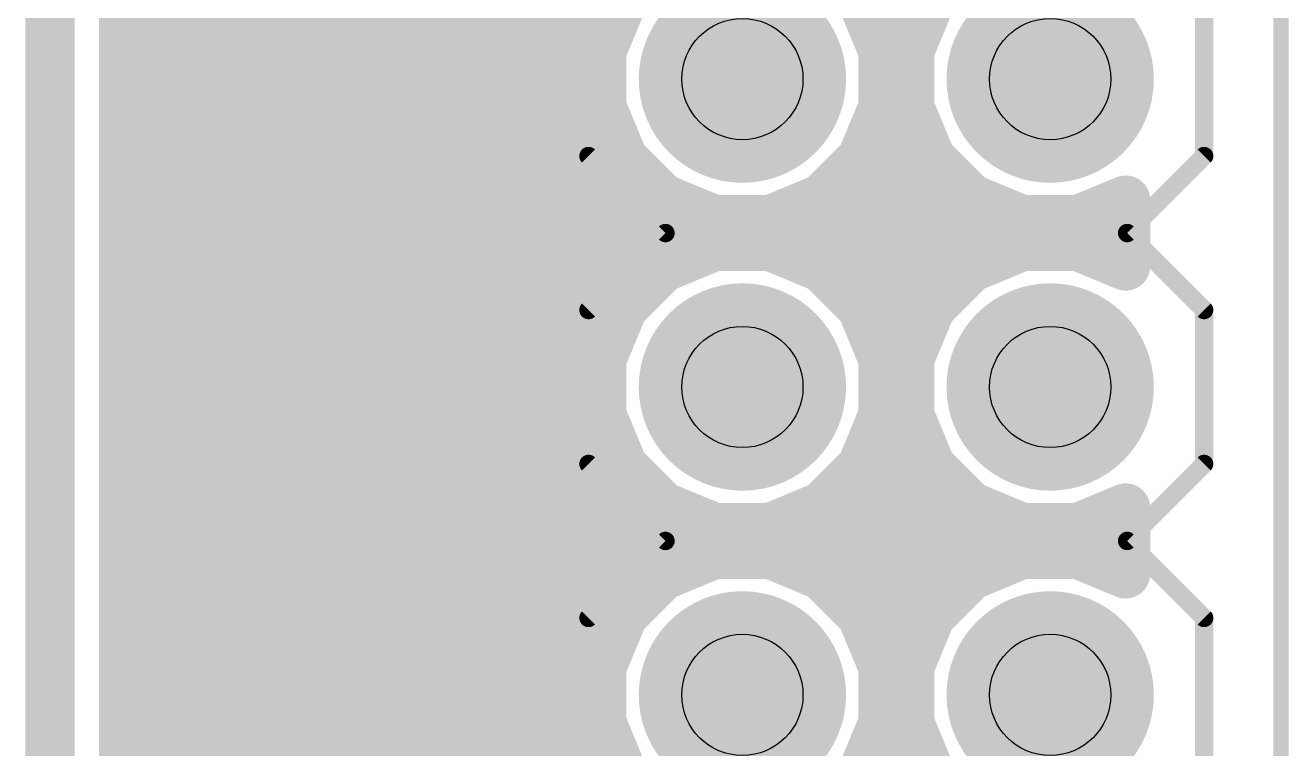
# Model space of a CAD drawing. Extents: x -0.1 to 54.7, y 0 to 86.4.
# Drawn here: x 44.25 to 54.67, y 64.33 to 70.29 of the extents above; entities that cross this region are included whole.
import ezdxf

# ---------------------------------------------------------------- set-up
doc = ezdxf.new("R2010")
doc.units = 0
for name, color, linetype in [('1', 22, 'CONTINUOUS'), ('16', 175, 'CONTINUOUS'), ('17', 82, 'CONTINUOUS'), ('20', 7, 'CONTINUOUS'), ('21', 253, 'CONTINUOUS'), ('29', 253, 'CONTINUOUS'), ('30', 253, 'CONTINUOUS'), ('44', 253, 'CONTINUOUS'), ('51', 253, 'CONTINUOUS')]:
    doc.layers.add(name, color=color, linetype=linetype)

# ---------------------------------------------------------------- blocks, each defined once
blk = doc.blocks.new('RECT')
blk.add_solid([(-0.5, -0.5), (0.5, -0.5), (-0.5, 0.5), (0.5, 0.5)])
blk = doc.blocks.new('ROUNDP')
at = {"const_width": 0.5}
blk.add_lwpolyline([(0, -0.25, 1), (0, 0.25, 1), (0, -0.25)], format="xyb", dxfattribs=at)

msp = doc.modelspace()

# ---------------------------------------------------------------- linework, layer by layer
at = {"layer": '1', "const_width": 0.4064}
for points in [[(46.3296, 49.7825), (46.3296, 76.3213)], [(44.45, 48.26), (44.45, 76.2)], [(45.72, 76.2), (45.72, 49.53)], [(49.1813, 70.5073), (49.0046, 70.0808)], [(51.3254, 70.0808), (51.1487, 70.5073)], [(51.7213, 70.5073), (51.5446, 70.0808)], [(46.3296, 70.3072), (49.0984, 70.3072)], [(51.2316, 70.3072), (51.6384, 70.3072)], [(49.0046, 70.0808), (49.0046, 69.6192)], [(51.3254, 69.6192), (51.3254, 70.0808)], [(51.5446, 70.0808), (51.5446, 69.6192)], [(46.3296, 69.9008), (49.0046, 69.9008)], [(51.3254, 69.9008), (51.5446, 69.9008)], [(49.0046, 69.6192), (49.1813, 69.1927)], [(51.1487, 69.1927), (51.3254, 69.6192)], [(51.5446, 69.6192), (51.7213, 69.1927)], [(46.3296, 69.4944), (49.0563, 69.4944)], [(51.2737, 69.4944), (51.5963, 69.4944)], [(49.1813, 69.1927), (49.5077, 68.8663)], [(50.8223, 68.8663), (51.1487, 69.1927)], [(51.7213, 69.1927), (52.0477, 68.8663)], [(46.3296, 69.088), (49.2859, 69.088)], [(51.0441, 69.088), (51.8259, 69.088)], [(49.5077, 68.8663), (49.9342, 68.6896)], [(50.3958, 68.6896), (50.8223, 68.8663)], [(52.0477, 68.8663), (52.4742, 68.6896)], [(52.9358, 68.6896), (53.3273, 68.8518)], [(53.3273, 68.8518), (53.3273, 68.3082)], [(46.3296, 68.6816), (53.3273, 68.6816)], [(49.9342, 68.6896), (50.3958, 68.6896)], [(52.4742, 68.6896), (52.9358, 68.6896)], [(49.9342, 68.4704), (49.5077, 68.2937)], [(50.3958, 68.4704), (49.9342, 68.4704)], [(50.8223, 68.2937), (50.3958, 68.4704)], [(52.4742, 68.4704), (52.0477, 68.2937)], [(52.9358, 68.4704), (52.4742, 68.4704)], [(53.3273, 68.3082), (52.9358, 68.4704)], [(46.3296, 68.2752), (49.4891, 68.2752)], [(49.5077, 68.2937), (49.1813, 67.9673)], [(51.1487, 67.9673), (50.8223, 68.2937)], [(50.8409, 68.2752), (52.0291, 68.2752)], [(52.0477, 68.2937), (51.7213, 67.9673)], [(49.1813, 67.9673), (49.0046, 67.5408)], [(51.3254, 67.5408), (51.1487, 67.9673)], [(51.7213, 67.9673), (51.5446, 67.5408)], [(46.3296, 67.8688), (49.1405, 67.8688)], [(51.1895, 67.8688), (51.6805, 67.8688)], [(49.0046, 67.5408), (49.0046, 67.0792)], [(51.3254, 67.0792), (51.3254, 67.5408)], [(51.5446, 67.5408), (51.5446, 67.0792)], [(46.3296, 67.4624), (49.0046, 67.4624)], [(51.3254, 67.4624), (51.5446, 67.4624)], [(46.3296, 67.056), (49.0142, 67.056)], [(49.0046, 67.0792), (49.1813, 66.6527)], [(51.1487, 66.6527), (51.3254, 67.0792)], [(51.3158, 67.056), (51.5542, 67.056)], [(51.5446, 67.0792), (51.7213, 66.6527)], [(46.3296, 66.6496), (49.1843, 66.6496)], [(49.1813, 66.6527), (49.5077, 66.3263)], [(50.8223, 66.3263), (51.1487, 66.6527)], [(51.1457, 66.6496), (51.7243, 66.6496)], [(51.7213, 66.6527), (52.0477, 66.3263)], [(49.5077, 66.3263), (49.9342, 66.1496)], [(50.3958, 66.1496), (50.8223, 66.3263)], [(52.0477, 66.3263), (52.4742, 66.1496)], [(46.3296, 66.2432), (49.7082, 66.2432)], [(50.6218, 66.2432), (52.2482, 66.2432)], [(52.9358, 66.1496), (53.3273, 66.3118)], [(53.1618, 66.2432), (53.3273, 66.2432)], [(53.3273, 66.3118), (53.3273, 65.7682)], [(49.9342, 66.1496), (50.3958, 66.1496)], [(52.4742, 66.1496), (52.9358, 66.1496)], [(49.9342, 65.9304), (49.5077, 65.7537)], [(50.3958, 65.9304), (49.9342, 65.9304)], [(50.8223, 65.7537), (50.3958, 65.9304)], [(52.4742, 65.9304), (52.0477, 65.7537)], [(52.9358, 65.9304), (52.4742, 65.9304)], [(53.3273, 65.7682), (52.9358, 65.9304)], [(46.3296, 65.8368), (49.7082, 65.8368)], [(50.6218, 65.8368), (52.2482, 65.8368)], [(53.1618, 65.8368), (53.3273, 65.8368)], [(49.5077, 65.7537), (49.1813, 65.4273)], [(51.1487, 65.4273), (50.8223, 65.7537)], [(52.0477, 65.7537), (51.7213, 65.4273)], [(46.3296, 65.4304), (49.1843, 65.4304)], [(49.1813, 65.4273), (49.0046, 65.0008)], [(51.1457, 65.4304), (51.7243, 65.4304)], [(51.3254, 65.0008), (51.1487, 65.4273)], [(51.7213, 65.4273), (51.5446, 65.0008)], [(46.3296, 65.024), (49.0142, 65.024)], [(49.0046, 65.0008), (49.0046, 64.5392)], [(51.3158, 65.024), (51.5542, 65.024)], [(51.3254, 64.5392), (51.3254, 65.0008)], [(51.5446, 65.0008), (51.5446, 64.5392)], [(46.3296, 64.6176), (49.0046, 64.6176)], [(51.3254, 64.6176), (51.5446, 64.6176)], [(49.0046, 64.5392), (49.1813, 64.1127)], [(51.1487, 64.1127), (51.3254, 64.5392)], [(51.5446, 64.5392), (51.7213, 64.1127)], [(46.3296, 64.2112), (49.1405, 64.2112)], [(51.1895, 64.2112), (51.6805, 64.2112)]]:
    msp.add_lwpolyline(points, dxfattribs=at)
at = {"layer": '1', "const_width": 0.2032}
for points in [[(46.3296, 70.4088, 1), (46.3296, 70.2056)], [(49.0984, 70.2056, 1), (49.0984, 70.4088)], [(51.2316, 70.4088, 1), (51.2316, 70.2056)], [(51.6384, 70.2056, 1), (51.6384, 70.4088)], [(49.1062, 70.0808, 1), (48.903, 70.0808)], [(51.427, 70.0808, 1), (51.2238, 70.0808)], [(51.6462, 70.0808, 1), (51.443, 70.0808)], [(48.9107, 70.1197, 1), (49.0985, 70.0419)], [(51.2315, 70.0419, 1), (51.4193, 70.1197)], [(51.4507, 70.1197, 1), (51.6385, 70.0419)], [(46.3296, 70.0024, 1), (46.3296, 69.7992)], [(49.0046, 69.7992, 1), (49.0046, 70.0024)], [(51.3254, 70.0024, 1), (51.3254, 69.7992)], [(51.5446, 69.7992, 1), (51.5446, 70.0024)], [(49.0985, 69.6581, 1), (48.9107, 69.5803)], [(51.4193, 69.5803, 1), (51.2315, 69.6581)], [(51.6385, 69.6581, 1), (51.4507, 69.5803)], [(46.3296, 69.596, 1), (46.3296, 69.3928)], [(48.903, 69.6192, 1), (49.1062, 69.6192)], [(49.0563, 69.3928, 1), (49.0563, 69.596)], [(51.2737, 69.596, 1), (51.2737, 69.3928)], [(51.2238, 69.6192, 1), (51.427, 69.6192)], [(51.443, 69.6192, 1), (51.6462, 69.6192)], [(51.5963, 69.3928, 1), (51.5963, 69.596)], [(49.2531, 69.2645, 1), (49.1094, 69.1208)], [(51.2206, 69.1208, 1), (51.0769, 69.2645)], [(51.7931, 69.2645, 1), (51.6494, 69.1208)], [(46.3296, 69.1896, 1), (46.3296, 68.9864)], [(49.0874, 69.1538, 1), (49.2751, 69.2316)], [(49.2859, 68.9864, 1), (49.2859, 69.1896)], [(51.0441, 69.1896, 1), (51.0441, 68.9864)], [(51.0549, 69.2316, 1), (51.2426, 69.1538)], [(51.6274, 69.1538, 1), (51.8151, 69.2316)], [(51.8259, 68.9864, 1), (51.8259, 69.1896)], [(49.5466, 68.9601, 1), (49.4688, 68.7724)], [(49.4358, 68.7944, 1), (49.5795, 68.9381)], [(50.7505, 68.9381, 1), (50.8942, 68.7944)], [(50.8612, 68.7724, 1), (50.7834, 68.9601)], [(52.0866, 68.9601, 1), (52.0088, 68.7724)], [(51.9758, 68.7944, 1), (52.1195, 68.9381)], [(53.4289, 68.8518, 1), (53.2257, 68.8518)], [(53.3662, 68.7579, 1), (53.2884, 68.9456)], [(46.3296, 68.7832, 1), (46.3296, 68.58)], [(49.9342, 68.7912, 1), (49.9342, 68.588)], [(49.8953, 68.5957, 1), (49.9731, 68.7835)], [(50.3569, 68.7835, 1), (50.4347, 68.5957)], [(50.3958, 68.588, 1), (50.3958, 68.7912)], [(52.4742, 68.7912, 1), (52.4742, 68.588)], [(52.4353, 68.5957, 1), (52.5131, 68.7835)], [(52.8969, 68.7835, 1), (52.9747, 68.5957)], [(52.9358, 68.588, 1), (52.9358, 68.7912)], [(53.3273, 68.58, 1), (53.3273, 68.7832)], [(49.9342, 68.572, 1), (49.9342, 68.3688)], [(49.9731, 68.3765, 1), (49.8953, 68.5643)], [(50.4347, 68.5643, 1), (50.3569, 68.3765)], [(50.3958, 68.3688, 1), (50.3958, 68.572)], [(52.4742, 68.572, 1), (52.4742, 68.3688)], [(52.5131, 68.3765, 1), (52.4353, 68.5643)], [(52.9747, 68.5643, 1), (52.8969, 68.3765)], [(52.9358, 68.3688, 1), (52.9358, 68.572)], [(53.2884, 68.2144, 1), (53.3662, 68.4021)], [(46.3296, 68.3768, 1), (46.3296, 68.1736)], [(49.4688, 68.3876, 1), (49.5466, 68.1999)], [(49.5795, 68.2219, 1), (49.4358, 68.3656)], [(49.4891, 68.1736, 1), (49.4891, 68.3768)], [(50.8942, 68.3656, 1), (50.7505, 68.2219)], [(50.8409, 68.3768, 1), (50.8409, 68.1736)], [(50.7834, 68.1999, 1), (50.8612, 68.3876)], [(52.0088, 68.3876, 1), (52.0866, 68.1999)], [(52.1195, 68.2219, 1), (51.9758, 68.3656)], [(52.0291, 68.1736, 1), (52.0291, 68.3768)], [(53.2257, 68.3082, 1), (53.4289, 68.3082)], [(49.1094, 68.0392, 1), (49.2531, 67.8955)], [(49.2751, 67.9284, 1), (49.0874, 68.0062)], [(51.2426, 68.0062, 1), (51.0549, 67.9284)], [(51.0769, 67.8955, 1), (51.2206, 68.0392)], [(51.6494, 68.0392, 1), (51.7931, 67.8955)], [(51.8151, 67.9284, 1), (51.6274, 68.0062)], [(46.3296, 67.9704, 1), (46.3296, 67.7672)], [(49.1405, 67.7672, 1), (49.1405, 67.9704)], [(51.1895, 67.9704, 1), (51.1895, 67.7672)], [(51.6805, 67.7672, 1), (51.6805, 67.9704)], [(49.1062, 67.5408, 1), (48.903, 67.5408)], [(48.9107, 67.5797, 1), (49.0985, 67.5019)], [(51.427, 67.5408, 1), (51.2238, 67.5408)], [(51.2315, 67.5019, 1), (51.4193, 67.5797)], [(51.6462, 67.5408, 1), (51.443, 67.5408)], [(51.4507, 67.5797, 1), (51.6385, 67.5019)], [(46.3296, 67.564, 1), (46.3296, 67.3608)], [(49.0046, 67.3608, 1), (49.0046, 67.564)], [(51.3254, 67.564, 1), (51.3254, 67.3608)], [(51.5446, 67.3608, 1), (51.5446, 67.564)], [(46.3296, 67.1576, 1), (46.3296, 66.9544)], [(49.0985, 67.1181, 1), (48.9107, 67.0403)], [(49.0142, 66.9544, 1), (49.0142, 67.1576)], [(51.3158, 67.1576, 1), (51.3158, 66.9544)], [(51.4193, 67.0403, 1), (51.2315, 67.1181)], [(51.6385, 67.1181, 1), (51.4507, 67.0403)], [(51.5542, 66.9544, 1), (51.5542, 67.1576)], [(48.903, 67.0792, 1), (49.1062, 67.0792)], [(51.2238, 67.0792, 1), (51.427, 67.0792)], [(51.443, 67.0792, 1), (51.6462, 67.0792)], [(46.3296, 66.7512, 1), (46.3296, 66.548)], [(49.2531, 66.7245, 1), (49.1094, 66.5808)], [(49.1843, 66.548, 1), (49.1843, 66.7512)], [(51.1457, 66.7512, 1), (51.1457, 66.548)], [(51.2206, 66.5808, 1), (51.0769, 66.7245)], [(51.7931, 66.7245, 1), (51.6494, 66.5808)], [(51.7243, 66.548, 1), (51.7243, 66.7512)], [(49.0874, 66.6138, 1), (49.2751, 66.6916)], [(51.0549, 66.6916, 1), (51.2426, 66.6138)], [(51.6274, 66.6138, 1), (51.8151, 66.6916)], [(49.5466, 66.4201, 1), (49.4688, 66.2324)], [(50.8612, 66.2324, 1), (50.7834, 66.4201)], [(52.0866, 66.4201, 1), (52.0088, 66.2324)], [(46.3296, 66.3448, 1), (46.3296, 66.1416)], [(49.4358, 66.2544, 1), (49.5795, 66.3981)], [(49.7082, 66.1416, 1), (49.7082, 66.3448)], [(50.6218, 66.3448, 1), (50.6218, 66.1416)], [(50.7505, 66.3981, 1), (50.8942, 66.2544)], [(51.9758, 66.2544, 1), (52.1195, 66.3981)], [(52.2482, 66.1416, 1), (52.2482, 66.3448)], [(53.1618, 66.3448, 1), (53.1618, 66.1416)], [(53.4289, 66.3118, 1), (53.2257, 66.3118)], [(53.3662, 66.2179, 1), (53.2884, 66.4056)], [(53.3273, 66.1416, 1), (53.3273, 66.3448)], [(49.9342, 66.2512, 1), (49.9342, 66.048)], [(49.8953, 66.0557, 1), (49.9731, 66.2435)], [(50.3569, 66.2435, 1), (50.4347, 66.0557)], [(50.3958, 66.048, 1), (50.3958, 66.2512)], [(52.4742, 66.2512, 1), (52.4742, 66.048)], [(52.4353, 66.0557, 1), (52.5131, 66.2435)], [(52.8969, 66.2435, 1), (52.9747, 66.0557)], [(52.9358, 66.048, 1), (52.9358, 66.2512)], [(49.9342, 66.032, 1), (49.9342, 65.8288)], [(49.9731, 65.8365, 1), (49.8953, 66.0243)], [(50.4347, 66.0243, 1), (50.3569, 65.8365)], [(50.3958, 65.8288, 1), (50.3958, 66.032)], [(52.4742, 66.032, 1), (52.4742, 65.8288)], [(52.5131, 65.8365, 1), (52.4353, 66.0243)], [(52.9747, 66.0243, 1), (52.8969, 65.8365)], [(52.9358, 65.8288, 1), (52.9358, 66.032)], [(46.3296, 65.9384, 1), (46.3296, 65.7352)], [(49.7082, 65.7352, 1), (49.7082, 65.9384)], [(50.6218, 65.9384, 1), (50.6218, 65.7352)], [(52.2482, 65.7352, 1), (52.2482, 65.9384)], [(53.1618, 65.9384, 1), (53.1618, 65.7352)], [(53.3273, 65.7352, 1), (53.3273, 65.9384)], [(49.4688, 65.8476, 1), (49.5466, 65.6599)], [(49.5795, 65.6819, 1), (49.4358, 65.8256)], [(50.8942, 65.8256, 1), (50.7505, 65.6819)], [(50.7834, 65.6599, 1), (50.8612, 65.8476)], [(52.0088, 65.8476, 1), (52.0866, 65.6599)], [(52.1195, 65.6819, 1), (51.9758, 65.8256)], [(53.2884, 65.6744, 1), (53.3662, 65.8621)], [(53.2257, 65.7682, 1), (53.4289, 65.7682)], [(46.3296, 65.532, 1), (46.3296, 65.3288)], [(49.1094, 65.4992, 1), (49.2531, 65.3555)], [(49.2751, 65.3884, 1), (49.0874, 65.4662)], [(49.1843, 65.3288, 1), (49.1843, 65.532)], [(51.1457, 65.532, 1), (51.1457, 65.3288)], [(51.2426, 65.4662, 1), (51.0549, 65.3884)], [(51.0769, 65.3555, 1), (51.2206, 65.4992)], [(51.6494, 65.4992, 1), (51.7931, 65.3555)], [(51.8151, 65.3884, 1), (51.6274, 65.4662)], [(51.7243, 65.3288, 1), (51.7243, 65.532)], [(46.3296, 65.1256, 1), (46.3296, 64.9224)], [(49.1062, 65.0008, 1), (48.903, 65.0008)], [(49.0142, 64.9224, 1), (49.0142, 65.1256)], [(51.3158, 65.1256, 1), (51.3158, 64.9224)], [(51.427, 65.0008, 1), (51.2238, 65.0008)], [(51.6462, 65.0008, 1), (51.443, 65.0008)], [(51.5542, 64.9224, 1), (51.5542, 65.1256)], [(48.9107, 65.0397, 1), (49.0985, 64.9619)], [(51.2315, 64.9619, 1), (51.4193, 65.0397)], [(51.4507, 65.0397, 1), (51.6385, 64.9619)], [(46.3296, 64.7192, 1), (46.3296, 64.516)], [(49.0046, 64.516, 1), (49.0046, 64.7192)], [(51.3254, 64.7192, 1), (51.3254, 64.516)], [(51.5446, 64.516, 1), (51.5446, 64.7192)], [(49.0985, 64.5781, 1), (48.9107, 64.5003)], [(51.4193, 64.5003, 1), (51.2315, 64.5781)], [(51.6385, 64.5781, 1), (51.4507, 64.5003)], [(48.903, 64.5392, 1), (49.1062, 64.5392)], [(51.2238, 64.5392, 1), (51.427, 64.5392)], [(51.443, 64.5392, 1), (51.6462, 64.5392)], [(46.3296, 64.3128, 1), (46.3296, 64.1096)], [(49.1405, 64.1096, 1), (49.1405, 64.3128)], [(51.1895, 64.3128, 1), (51.1895, 64.1096)], [(51.6805, 64.1096, 1), (51.6805, 64.3128)]]:
    msp.add_lwpolyline(points, format="xyb", dxfattribs=at)
at = {"layer": '16', "const_width": 0.4064}
for points in [[(45.0596, 53.5925), (45.0596, 76.3213)], [(44.45, 53.34), (44.45, 76.2)], [(49.1813, 70.5073), (49.0046, 70.0808)], [(51.3254, 70.0808), (51.1487, 70.5073)], [(51.7213, 70.5073), (51.5446, 70.0808)], [(45.0596, 70.3072), (49.0984, 70.3072)], [(51.2316, 70.3072), (51.6384, 70.3072)], [(49.0046, 70.0808), (49.0046, 69.6192)], [(51.3254, 69.6192), (51.3254, 70.0808)], [(51.5446, 70.0808), (51.5446, 69.6192)], [(45.0596, 69.9008), (49.0046, 69.9008)], [(51.3254, 69.9008), (51.5446, 69.9008)], [(49.0046, 69.6192), (49.1813, 69.1927)], [(51.1487, 69.1927), (51.3254, 69.6192)], [(51.5446, 69.6192), (51.7213, 69.1927)], [(45.0596, 69.4944), (49.0563, 69.4944)], [(51.2737, 69.4944), (51.5963, 69.4944)], [(49.1813, 69.1927), (49.5077, 68.8663)], [(50.8223, 68.8663), (51.1487, 69.1927)], [(51.7213, 69.1927), (52.0477, 68.8663)], [(45.0596, 69.088), (49.2859, 69.088)], [(51.0441, 69.088), (51.8259, 69.088)], [(49.5077, 68.8663), (49.9342, 68.6896)], [(50.3958, 68.6896), (50.8223, 68.8663)], [(52.0477, 68.8663), (52.4742, 68.6896)], [(52.9358, 68.6896), (53.3273, 68.8518)], [(53.3273, 68.8518), (53.3273, 68.3082)], [(45.0596, 68.6816), (53.3273, 68.6816)], [(49.9342, 68.6896), (50.3958, 68.6896)], [(52.4742, 68.6896), (52.9358, 68.6896)], [(49.9342, 68.4704), (49.5077, 68.2937)], [(50.3958, 68.4704), (49.9342, 68.4704)], [(50.8223, 68.2937), (50.3958, 68.4704)], [(52.4742, 68.4704), (52.0477, 68.2937)], [(52.9358, 68.4704), (52.4742, 68.4704)], [(53.3273, 68.3082), (52.9358, 68.4704)], [(45.0596, 68.2752), (49.4891, 68.2752)], [(49.5077, 68.2937), (49.1813, 67.9673)], [(51.1487, 67.9673), (50.8223, 68.2937)], [(50.8409, 68.2752), (52.0291, 68.2752)], [(52.0477, 68.2937), (51.7213, 67.9673)], [(49.1813, 67.9673), (49.0046, 67.5408)], [(51.3254, 67.5408), (51.1487, 67.9673)], [(51.7213, 67.9673), (51.5446, 67.5408)], [(45.0596, 67.8688), (49.1405, 67.8688)], [(51.1895, 67.8688), (51.6805, 67.8688)], [(49.0046, 67.5408), (49.0046, 67.0792)], [(51.3254, 67.0792), (51.3254, 67.5408)], [(51.5446, 67.5408), (51.5446, 67.0792)], [(45.0596, 67.4624), (49.0046, 67.4624)], [(51.3254, 67.4624), (51.5446, 67.4624)], [(45.0596, 67.056), (49.0142, 67.056)], [(49.0046, 67.0792), (49.1813, 66.6527)], [(51.1487, 66.6527), (51.3254, 67.0792)], [(51.3158, 67.056), (51.5542, 67.056)], [(51.5446, 67.0792), (51.7213, 66.6527)], [(45.0596, 66.6496), (49.1843, 66.6496)], [(49.1813, 66.6527), (49.5077, 66.3263)], [(50.8223, 66.3263), (51.1487, 66.6527)], [(51.1457, 66.6496), (51.7243, 66.6496)], [(51.7213, 66.6527), (52.0477, 66.3263)], [(49.5077, 66.3263), (49.9342, 66.1496)], [(50.3958, 66.1496), (50.8223, 66.3263)], [(52.0477, 66.3263), (52.4742, 66.1496)], [(45.0596, 66.2432), (49.7082, 66.2432)], [(50.6218, 66.2432), (52.2482, 66.2432)], [(52.9358, 66.1496), (53.3273, 66.3118)], [(53.1618, 66.2432), (53.3273, 66.2432)], [(53.3273, 66.3118), (53.3273, 65.7682)], [(49.9342, 66.1496), (50.3958, 66.1496)], [(52.4742, 66.1496), (52.9358, 66.1496)], [(49.9342, 65.9304), (49.5077, 65.7537)], [(50.3958, 65.9304), (49.9342, 65.9304)], [(50.8223, 65.7537), (50.3958, 65.9304)], [(52.4742, 65.9304), (52.0477, 65.7537)], [(52.9358, 65.9304), (52.4742, 65.9304)], [(53.3273, 65.7682), (52.9358, 65.9304)], [(45.0596, 65.8368), (49.7082, 65.8368)], [(50.6218, 65.8368), (52.2482, 65.8368)], [(53.1618, 65.8368), (53.3273, 65.8368)], [(49.5077, 65.7537), (49.1813, 65.4273)], [(51.1487, 65.4273), (50.8223, 65.7537)], [(52.0477, 65.7537), (51.7213, 65.4273)], [(45.0596, 65.4304), (49.1843, 65.4304)], [(49.1813, 65.4273), (49.0046, 65.0008)], [(51.1457, 65.4304), (51.7243, 65.4304)], [(51.3254, 65.0008), (51.1487, 65.4273)], [(51.7213, 65.4273), (51.5446, 65.0008)], [(45.0596, 65.024), (49.0142, 65.024)], [(49.0046, 65.0008), (49.0046, 64.5392)], [(51.3158, 65.024), (51.5542, 65.024)], [(51.3254, 64.5392), (51.3254, 65.0008)], [(51.5446, 65.0008), (51.5446, 64.5392)], [(45.0596, 64.6176), (49.0046, 64.6176)], [(51.3254, 64.6176), (51.5446, 64.6176)], [(49.0046, 64.5392), (49.1813, 64.1127)], [(51.1487, 64.1127), (51.3254, 64.5392)], [(51.5446, 64.5392), (51.7213, 64.1127)], [(45.0596, 64.2112), (49.1405, 64.2112)], [(51.1895, 64.2112), (51.6805, 64.2112)]]:
    msp.add_lwpolyline(points, dxfattribs=at)
at = {"layer": '16', "const_width": 0.2032}
for points in [[(45.0596, 70.4088, 1), (45.0596, 70.2056)], [(49.0984, 70.2056, 1), (49.0984, 70.4088)], [(51.2316, 70.4088, 1), (51.2316, 70.2056)], [(51.6384, 70.2056, 1), (51.6384, 70.4088)], [(49.1062, 70.0808, 1), (48.903, 70.0808)], [(51.427, 70.0808, 1), (51.2238, 70.0808)], [(51.6462, 70.0808, 1), (51.443, 70.0808)], [(48.9107, 70.1197, 1), (49.0985, 70.0419)], [(51.2315, 70.0419, 1), (51.4193, 70.1197)], [(51.4507, 70.1197, 1), (51.6385, 70.0419)], [(45.0596, 70.0024, 1), (45.0596, 69.7992)], [(49.0046, 69.7992, 1), (49.0046, 70.0024)], [(51.3254, 70.0024, 1), (51.3254, 69.7992)], [(51.5446, 69.7992, 1), (51.5446, 70.0024)], [(49.0985, 69.6581, 1), (48.9107, 69.5803)], [(51.4193, 69.5803, 1), (51.2315, 69.6581)], [(51.6385, 69.6581, 1), (51.4507, 69.5803)], [(45.0596, 69.596, 1), (45.0596, 69.3928)], [(48.903, 69.6192, 1), (49.1062, 69.6192)], [(49.0563, 69.3928, 1), (49.0563, 69.596)], [(51.2737, 69.596, 1), (51.2737, 69.3928)], [(51.2238, 69.6192, 1), (51.427, 69.6192)], [(51.443, 69.6192, 1), (51.6462, 69.6192)], [(51.5963, 69.3928, 1), (51.5963, 69.596)], [(49.2531, 69.2645, 1), (49.1094, 69.1208)], [(51.2206, 69.1208, 1), (51.0769, 69.2645)], [(51.7931, 69.2645, 1), (51.6494, 69.1208)], [(45.0596, 69.1896, 1), (45.0596, 68.9864)], [(49.0874, 69.1538, 1), (49.2751, 69.2316)], [(49.2859, 68.9864, 1), (49.2859, 69.1896)], [(51.0441, 69.1896, 1), (51.0441, 68.9864)], [(51.0549, 69.2316, 1), (51.2426, 69.1538)], [(51.6274, 69.1538, 1), (51.8151, 69.2316)], [(51.8259, 68.9864, 1), (51.8259, 69.1896)], [(49.5466, 68.9601, 1), (49.4688, 68.7724)], [(49.4358, 68.7944, 1), (49.5795, 68.9381)], [(50.7505, 68.9381, 1), (50.8942, 68.7944)], [(50.8612, 68.7724, 1), (50.7834, 68.9601)], [(52.0866, 68.9601, 1), (52.0088, 68.7724)], [(51.9758, 68.7944, 1), (52.1195, 68.9381)], [(53.4289, 68.8518, 1), (53.2257, 68.8518)], [(53.3662, 68.7579, 1), (53.2884, 68.9456)], [(45.0596, 68.7832, 1), (45.0596, 68.58)], [(49.9342, 68.7912, 1), (49.9342, 68.588)], [(49.8953, 68.5957, 1), (49.9731, 68.7835)], [(50.3569, 68.7835, 1), (50.4347, 68.5957)], [(50.3958, 68.588, 1), (50.3958, 68.7912)], [(52.4742, 68.7912, 1), (52.4742, 68.588)], [(52.4353, 68.5957, 1), (52.5131, 68.7835)], [(52.8969, 68.7835, 1), (52.9747, 68.5957)], [(52.9358, 68.588, 1), (52.9358, 68.7912)], [(53.3273, 68.58, 1), (53.3273, 68.7832)], [(49.9342, 68.572, 1), (49.9342, 68.3688)], [(49.9731, 68.3765, 1), (49.8953, 68.5643)], [(50.4347, 68.5643, 1), (50.3569, 68.3765)], [(50.3958, 68.3688, 1), (50.3958, 68.572)], [(52.4742, 68.572, 1), (52.4742, 68.3688)], [(52.5131, 68.3765, 1), (52.4353, 68.5643)], [(52.9747, 68.5643, 1), (52.8969, 68.3765)], [(52.9358, 68.3688, 1), (52.9358, 68.572)], [(53.2884, 68.2144, 1), (53.3662, 68.4021)], [(45.0596, 68.3768, 1), (45.0596, 68.1736)], [(49.4688, 68.3876, 1), (49.5466, 68.1999)], [(49.5795, 68.2219, 1), (49.4358, 68.3656)], [(49.4891, 68.1736, 1), (49.4891, 68.3768)], [(50.8942, 68.3656, 1), (50.7505, 68.2219)], [(50.8409, 68.3768, 1), (50.8409, 68.1736)], [(50.7834, 68.1999, 1), (50.8612, 68.3876)], [(52.0088, 68.3876, 1), (52.0866, 68.1999)], [(52.1195, 68.2219, 1), (51.9758, 68.3656)], [(52.0291, 68.1736, 1), (52.0291, 68.3768)], [(53.2257, 68.3082, 1), (53.4289, 68.3082)], [(49.1094, 68.0392, 1), (49.2531, 67.8955)], [(49.2751, 67.9284, 1), (49.0874, 68.0062)], [(51.2426, 68.0062, 1), (51.0549, 67.9284)], [(51.0769, 67.8955, 1), (51.2206, 68.0392)], [(51.6494, 68.0392, 1), (51.7931, 67.8955)], [(51.8151, 67.9284, 1), (51.6274, 68.0062)], [(45.0596, 67.9704, 1), (45.0596, 67.7672)], [(49.1405, 67.7672, 1), (49.1405, 67.9704)], [(51.1895, 67.9704, 1), (51.1895, 67.7672)], [(51.6805, 67.7672, 1), (51.6805, 67.9704)], [(49.1062, 67.5408, 1), (48.903, 67.5408)], [(48.9107, 67.5797, 1), (49.0985, 67.5019)], [(51.427, 67.5408, 1), (51.2238, 67.5408)], [(51.2315, 67.5019, 1), (51.4193, 67.5797)], [(51.6462, 67.5408, 1), (51.443, 67.5408)], [(51.4507, 67.5797, 1), (51.6385, 67.5019)], [(45.0596, 67.564, 1), (45.0596, 67.3608)], [(49.0046, 67.3608, 1), (49.0046, 67.564)], [(51.3254, 67.564, 1), (51.3254, 67.3608)], [(51.5446, 67.3608, 1), (51.5446, 67.564)], [(45.0596, 67.1576, 1), (45.0596, 66.9544)], [(49.0985, 67.1181, 1), (48.9107, 67.0403)], [(49.0142, 66.9544, 1), (49.0142, 67.1576)], [(51.3158, 67.1576, 1), (51.3158, 66.9544)], [(51.4193, 67.0403, 1), (51.2315, 67.1181)], [(51.6385, 67.1181, 1), (51.4507, 67.0403)], [(51.5542, 66.9544, 1), (51.5542, 67.1576)], [(48.903, 67.0792, 1), (49.1062, 67.0792)], [(51.2238, 67.0792, 1), (51.427, 67.0792)], [(51.443, 67.0792, 1), (51.6462, 67.0792)], [(45.0596, 66.7512, 1), (45.0596, 66.548)], [(49.2531, 66.7245, 1), (49.1094, 66.5808)], [(49.1843, 66.548, 1), (49.1843, 66.7512)], [(51.1457, 66.7512, 1), (51.1457, 66.548)], [(51.2206, 66.5808, 1), (51.0769, 66.7245)], [(51.7931, 66.7245, 1), (51.6494, 66.5808)], [(51.7243, 66.548, 1), (51.7243, 66.7512)], [(49.0874, 66.6138, 1), (49.2751, 66.6916)], [(51.0549, 66.6916, 1), (51.2426, 66.6138)], [(51.6274, 66.6138, 1), (51.8151, 66.6916)], [(49.5466, 66.4201, 1), (49.4688, 66.2324)], [(50.8612, 66.2324, 1), (50.7834, 66.4201)], [(52.0866, 66.4201, 1), (52.0088, 66.2324)], [(45.0596, 66.3448, 1), (45.0596, 66.1416)], [(49.4358, 66.2544, 1), (49.5795, 66.3981)], [(49.7082, 66.1416, 1), (49.7082, 66.3448)], [(50.6218, 66.3448, 1), (50.6218, 66.1416)], [(50.7505, 66.3981, 1), (50.8942, 66.2544)], [(51.9758, 66.2544, 1), (52.1195, 66.3981)], [(52.2482, 66.1416, 1), (52.2482, 66.3448)], [(53.1618, 66.3448, 1), (53.1618, 66.1416)], [(53.4289, 66.3118, 1), (53.2257, 66.3118)], [(53.3662, 66.2179, 1), (53.2884, 66.4056)], [(53.3273, 66.1416, 1), (53.3273, 66.3448)], [(49.9342, 66.2512, 1), (49.9342, 66.048)], [(49.8953, 66.0557, 1), (49.9731, 66.2435)], [(50.3569, 66.2435, 1), (50.4347, 66.0557)], [(50.3958, 66.048, 1), (50.3958, 66.2512)], [(52.4742, 66.2512, 1), (52.4742, 66.048)], [(52.4353, 66.0557, 1), (52.5131, 66.2435)], [(52.8969, 66.2435, 1), (52.9747, 66.0557)], [(52.9358, 66.048, 1), (52.9358, 66.2512)], [(49.9342, 66.032, 1), (49.9342, 65.8288)], [(49.9731, 65.8365, 1), (49.8953, 66.0243)], [(50.4347, 66.0243, 1), (50.3569, 65.8365)], [(50.3958, 65.8288, 1), (50.3958, 66.032)], [(52.4742, 66.032, 1), (52.4742, 65.8288)], [(52.5131, 65.8365, 1), (52.4353, 66.0243)], [(52.9747, 66.0243, 1), (52.8969, 65.8365)], [(52.9358, 65.8288, 1), (52.9358, 66.032)], [(45.0596, 65.9384, 1), (45.0596, 65.7352)], [(49.7082, 65.7352, 1), (49.7082, 65.9384)], [(50.6218, 65.9384, 1), (50.6218, 65.7352)], [(52.2482, 65.7352, 1), (52.2482, 65.9384)], [(53.1618, 65.9384, 1), (53.1618, 65.7352)], [(53.3273, 65.7352, 1), (53.3273, 65.9384)], [(49.4688, 65.8476, 1), (49.5466, 65.6599)], [(49.5795, 65.6819, 1), (49.4358, 65.8256)], [(50.8942, 65.8256, 1), (50.7505, 65.6819)], [(50.7834, 65.6599, 1), (50.8612, 65.8476)], [(52.0088, 65.8476, 1), (52.0866, 65.6599)], [(52.1195, 65.6819, 1), (51.9758, 65.8256)], [(53.2884, 65.6744, 1), (53.3662, 65.8621)], [(53.2257, 65.7682, 1), (53.4289, 65.7682)], [(45.0596, 65.532, 1), (45.0596, 65.3288)], [(49.1094, 65.4992, 1), (49.2531, 65.3555)], [(49.2751, 65.3884, 1), (49.0874, 65.4662)], [(49.1843, 65.3288, 1), (49.1843, 65.532)], [(51.1457, 65.532, 1), (51.1457, 65.3288)], [(51.2426, 65.4662, 1), (51.0549, 65.3884)], [(51.0769, 65.3555, 1), (51.2206, 65.4992)], [(51.6494, 65.4992, 1), (51.7931, 65.3555)], [(51.8151, 65.3884, 1), (51.6274, 65.4662)], [(51.7243, 65.3288, 1), (51.7243, 65.532)], [(45.0596, 65.1256, 1), (45.0596, 64.9224)], [(49.1062, 65.0008, 1), (48.903, 65.0008)], [(49.0142, 64.9224, 1), (49.0142, 65.1256)], [(51.3158, 65.1256, 1), (51.3158, 64.9224)], [(51.427, 65.0008, 1), (51.2238, 65.0008)], [(51.6462, 65.0008, 1), (51.443, 65.0008)], [(51.5542, 64.9224, 1), (51.5542, 65.1256)], [(48.9107, 65.0397, 1), (49.0985, 64.9619)], [(51.2315, 64.9619, 1), (51.4193, 65.0397)], [(51.4507, 65.0397, 1), (51.6385, 64.9619)], [(45.0596, 64.7192, 1), (45.0596, 64.516)], [(49.0046, 64.516, 1), (49.0046, 64.7192)], [(51.3254, 64.7192, 1), (51.3254, 64.516)], [(51.5446, 64.516, 1), (51.5446, 64.7192)], [(49.0985, 64.5781, 1), (48.9107, 64.5003)], [(51.4193, 64.5003, 1), (51.2315, 64.5781)], [(51.6385, 64.5781, 1), (51.4507, 64.5003)], [(48.903, 64.5392, 1), (49.1062, 64.5392)], [(51.2238, 64.5392, 1), (51.427, 64.5392)], [(51.443, 64.5392, 1), (51.6462, 64.5392)], [(45.0596, 64.3128, 1), (45.0596, 64.1096)], [(49.1405, 64.1096, 1), (49.1405, 64.3128)], [(51.1895, 64.3128, 1), (51.1895, 64.1096)], [(51.6805, 64.1096, 1), (51.6805, 64.3128)]]:
    msp.add_lwpolyline(points, format="xyb", dxfattribs=at)
at = {"layer": '20', "const_width": 0.127}
msp.add_lwpolyline([(54.61, 73.66), (54.61, 14.605)], dxfattribs=at)
at = {"layer": '21', "const_width": 0.1524}
for points in [[(48.895, 70.485), (48.895, 69.215)], [(53.975, 69.215), (53.975, 70.485)], [(49.53, 68.58), (48.895, 69.215)], [(53.975, 69.215), (53.34, 68.58)], [(48.895, 67.945), (49.53, 68.58)], [(49.53, 68.58), (53.34, 68.58)], [(53.34, 68.58), (53.975, 67.945)], [(48.895, 67.945), (48.895, 66.675)], [(53.975, 66.675), (53.975, 67.945)], [(49.53, 66.04), (48.895, 66.675)], [(53.975, 66.675), (53.34, 66.04)], [(48.895, 65.405), (49.53, 66.04)], [(49.53, 66.04), (53.34, 66.04)], [(53.34, 66.04), (53.975, 65.405)], [(48.895, 65.405), (48.895, 64.135)], [(53.975, 64.135), (53.975, 65.405)]]:
    msp.add_lwpolyline(points, dxfattribs=at)
at = {"layer": '21', "const_width": 0.0762}
for points in [[(48.8569, 69.215, 1), (48.9331, 69.215)], [(48.9219, 69.2419, 1), (48.8681, 69.1881)], [(53.9369, 69.215, 1), (54.0131, 69.215)], [(54.0019, 69.1881, 1), (53.9481, 69.2419)], [(49.53, 68.6181, 1), (49.53, 68.5419)], [(49.5569, 68.5531, 1), (49.5031, 68.6069)], [(49.5031, 68.5531, 1), (49.5569, 68.6069)], [(53.3669, 68.6069, 1), (53.3131, 68.5531)], [(53.3131, 68.6069, 1), (53.3669, 68.5531)], [(53.34, 68.5419, 1), (53.34, 68.6181)], [(48.9331, 67.945, 1), (48.8569, 67.945)], [(48.8681, 67.9719, 1), (48.9219, 67.9181)], [(54.0131, 67.945, 1), (53.9369, 67.945)], [(53.9481, 67.9181, 1), (54.0019, 67.9719)], [(48.9219, 66.7019, 1), (48.8681, 66.6481)], [(54.0019, 66.6481, 1), (53.9481, 66.7019)], [(48.8569, 66.675, 1), (48.9331, 66.675)], [(53.9369, 66.675, 1), (54.0131, 66.675)], [(49.53, 66.0781, 1), (49.53, 66.0019)], [(49.5569, 66.0131, 1), (49.5031, 66.0669)], [(53.3669, 66.0669, 1), (53.3131, 66.0131)], [(53.34, 66.0019, 1), (53.34, 66.0781)], [(49.5031, 66.0131, 1), (49.5569, 66.0669)], [(53.3131, 66.0669, 1), (53.3669, 66.0131)], [(48.9331, 65.405, 1), (48.8569, 65.405)], [(54.0131, 65.405, 1), (53.9369, 65.405)], [(48.8681, 65.4319, 1), (48.9219, 65.3781)], [(53.9481, 65.3781, 1), (54.0019, 65.4319)]]:
    msp.add_lwpolyline(points, format="xyb", dxfattribs=at)
at = {"layer": '44'}
for centre in [(50.165, 69.85), (52.705, 69.85), (50.165, 67.31), (52.705, 67.31), (50.165, 64.77), (52.705, 64.77)]:
    msp.add_circle(centre, 0.5, dxfattribs=at)

# ---------------------------------------------------------------- block references
at = {"layer": '17', "xscale": 1.508, "yscale": 1.508, "rotation": 90}
for p in [(50.165, 69.85), (50.165, 69.85), (52.705, 69.85), (52.705, 69.85), (50.165, 67.31), (50.165, 67.31), (52.705, 67.31), (52.705, 67.31), (50.165, 64.77), (50.165, 64.77), (52.705, 64.77), (52.705, 64.77)]:
    msp.add_blockref('ROUNDP', p, dxfattribs=at)
at = {"layer": '29', "xscale": 1.7112, "yscale": 1.7112, "rotation": 90}
for p in [(50.165, 69.85), (52.705, 69.85), (50.165, 67.31), (52.705, 67.31), (50.165, 64.77), (52.705, 64.77)]:
    msp.add_blockref('ROUNDP', p, dxfattribs=at)
at = {"layer": '30', "xscale": 1.7112, "yscale": 1.7112, "rotation": 90}
for p in [(50.165, 69.85), (52.705, 69.85), (50.165, 67.31), (52.705, 67.31), (50.165, 64.77), (52.705, 64.77)]:
    msp.add_blockref('ROUNDP', p, dxfattribs=at)
at = {"layer": '51', "xscale": 0.508, "yscale": 0.508, "rotation": 90}
for p in [(50.165, 69.85), (52.705, 69.85), (50.165, 67.31), (52.705, 67.31), (50.165, 64.77), (52.705, 64.77)]:
    msp.add_blockref('RECT', p, dxfattribs=at)

doc.saveas('drawing.dxf')
